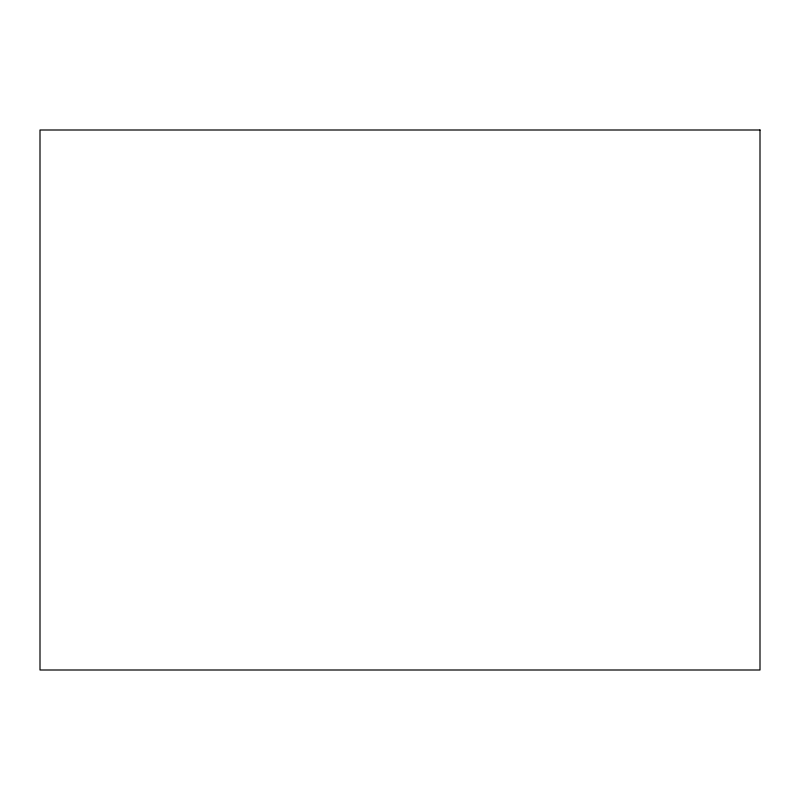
<?xml version="1.0" encoding="UTF-8"?>
<svg xmlns="http://www.w3.org/2000/svg" width="800" height="800" viewBox="0 0 800 800"><rect width="100%" height="100%" fill="white"/><g stroke="black" fill="none" stroke-linecap="round" stroke-linejoin="round"><path stroke-width="1.2" d="M760 130L40 130L40 670L760 670L760 130"/></g></svg>
